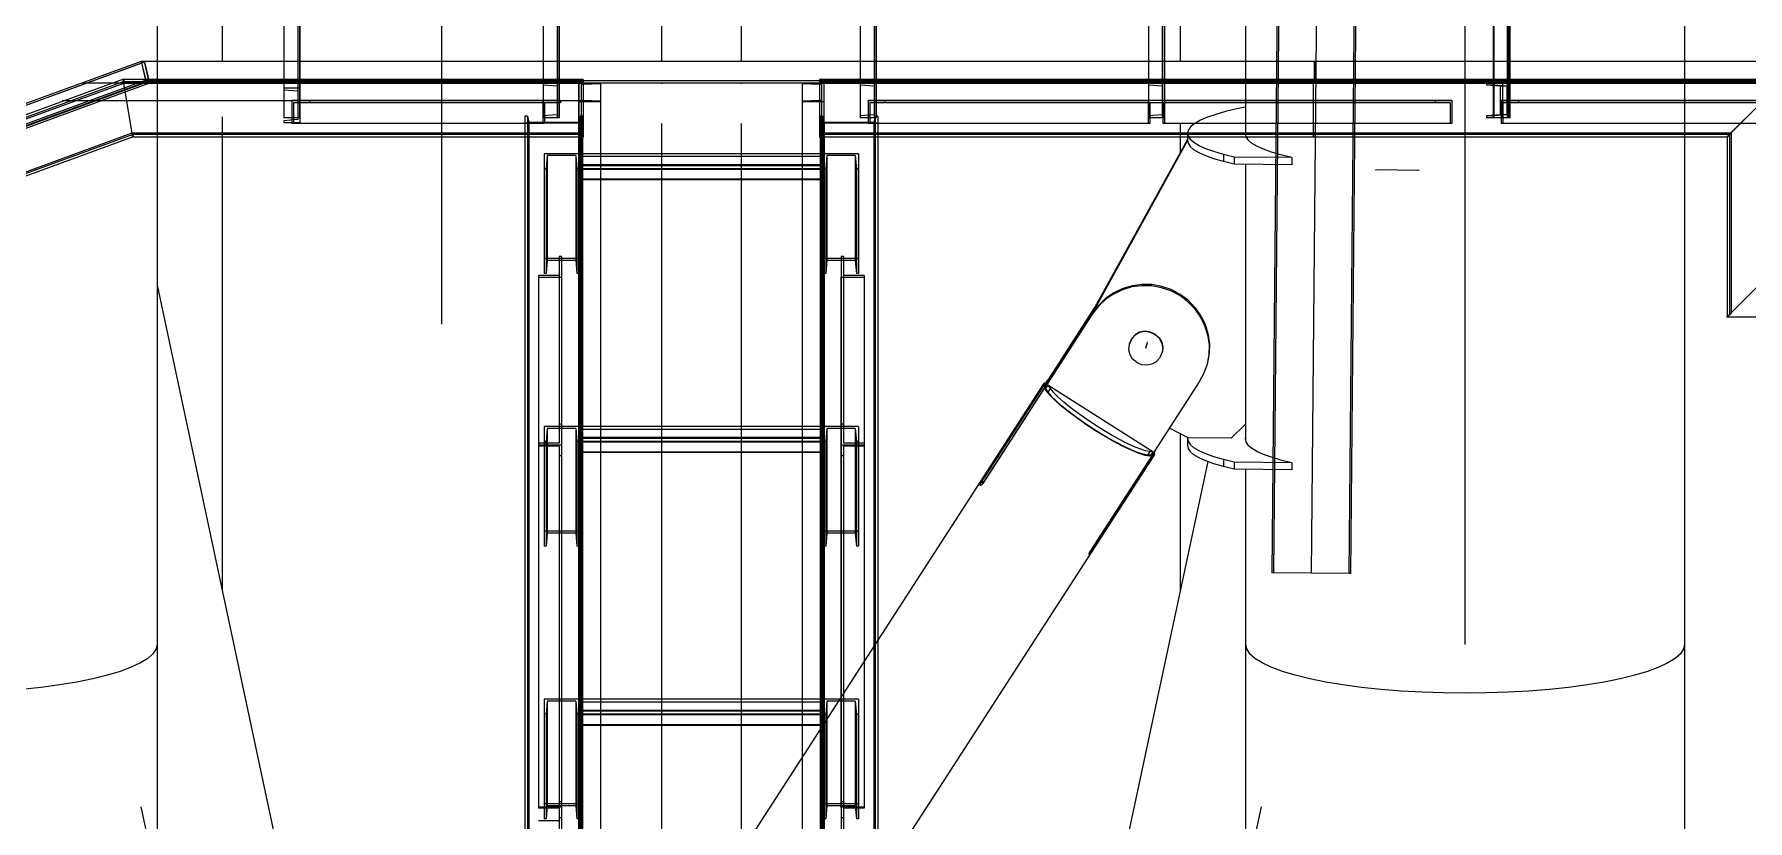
# Model space of a CAD drawing. Header units: millimetres. Extents: x 150209.93 to 150215.05, y 136675.65 to 136679.93.
# Drawn here: x 150211.303 to 150211.4219, y 136676.4155 to 136676.4701 of the extents above; entities that cross this region are included whole.
import ezdxf

# ---------------------------------------------------------------- set-up
doc = ezdxf.new("R2010")
doc.units = ezdxf.units.MM
doc.header["$LTSCALE"] = 0.25
for name, pattern in [('CENTER', [50.8, 31.75, -6.35, 6.35, -6.35]), ('XKITLINE00', [0]), ('XKITLINE02', [4, 2, -2]), ('XKITLINE03', [6, 3, -1, 1, -1])]:
    doc.linetypes.add(name, pattern=pattern)

# ---------------------------------------------------------------- blocks, each defined once
blk = doc.blocks.new('çatıı')
at = {"color": 8, "linetype": 'CENTER'}
for p, q in [((12370, 3985.69), (12370, 5629.8)), ((12015, 3096.7), (12015, 4763.35)), ((12015, 3440.27), (11840, 4260.27)), ((11840, 3440.27), (12370, 4260.27)), ((12195, 3440.27), (12370, 4260.27)), ((12353.9, 4150.03), (12339.07, 4150.17)), ((12259.24, 4088.39), (12259.81, 4090.32)), ((12370, 2357.78), (12370, 3985.69))]:
    blk.add_line(p, q, dxfattribs=at)
at = {"color": 116, "linetype": 'XKITLINE02', "true_color": 0x136734}
for p, q in [((12307.43, 4489.61), (12303, 4010.44)), ((12308.03, 4489.61), (12303.6, 4010.43)), ((12334.13, 4489.37), (12329.7, 4010.19)), ((12334.73, 4489.36), (12330.3, 4010.19)), ((12160.17, 4292.28), (12160.17, 4168.28)), ((12164.97, 4292.28), (12164.97, 4168.28)), ((12165.67, 4292.28), (12165.67, 4168.28)), ((12260.17, 4292.28), (12260.17, 4168.28)), ((12264.97, 4292.28), (12264.97, 4168.28)), ((12265.67, 4292.28), (12265.67, 4168.28)), ((12379.75, 4292.28), (12379.75, 4168.28)), ((12379.77, 4292.28), (12379.77, 4168.28)), ((12380.01, 4292.28), (12380.01, 4168.28)), ((12380.03, 4292.28), (12380.03, 4168.28)), ((12384.57, 4292.28), (12384.57, 4168.28)), ((12384.8, 4292.28), (12384.8, 4168.28)), ((12385.25, 4292.28), (12385.25, 4168.28)), ((12385.52, 4292.28), (12385.52, 4168.28)), ((11960.17, 4280.28), (11960.17, 4168.27)), ((11964.97, 4280.28), (11964.97, 4168.27)), ((11965.67, 4280.28), (11965.67, 4168.27)), ((12050.17, 4280.27), (12050.17, 4168.27)), ((12054.97, 4280.27), (12054.97, 4168.27)), ((12055.67, 4280.27), (12055.67, 4168.27)), ((11910.64, 4187.81), (11656.24, 4094.91)), ((11911.7, 4187.59), (11657.83, 4094.88)), ((11911.75, 4187.58), (11657.9, 4094.88)), ((11910.59, 4187.82), (11763.8, 4134.22)), ((11910.64, 4187.81), (11910.59, 4187.82)), ((11910.59, 4187.82), (11912.38, 4180.49)), ((11916.2, 4187.77), (11910.59, 4187.77)), ((11910.64, 4187.77), (11910.59, 4187.77)), ((11910.59, 4187.77), (11912.43, 4180.27)), ((11910.64, 4187.81), (11912.25, 4181.31)), ((11910.64, 4187.77), (11912.3, 4181.12)), ((11911.64, 4187.77), (11913.24, 4181.12)), ((11911.69, 4187.77), (11913.53, 4180.27)), ((11911.75, 4187.58), (11911.7, 4187.59)), ((11911.7, 4187.59), (11913.25, 4181.1)), ((11911.75, 4187.58), (11913.53, 4180.25)), ((12318.09, 4187.77), (12293.8, 4187.77)), ((12446.2, 4187.77), (12317.67, 4187.77)), ((12317.67, 4187.77), (12317.67, 4180.27)), ((12317.69, 4187.77), (12317.7, 4181.12)), ((12318.08, 4187.77), (12318.06, 4181.12)), ((12446.2, 4187.77), (12318.08, 4187.77)), ((12318.09, 4187.77), (12318.08, 4187.77)), ((12318.09, 4187.77), (12318.09, 4180.27)), ((12318.09, 4187.77), (12318.09, 4180.27)), ((12318.09, 4187.77), (12318.09, 4180.27)), ((11904.49, 4180.19), (11649.65, 4087.12)), ((11904.64, 4180.82), (11650.08, 4087.84)), ((11912.25, 4181.31), (11657.36, 4088.23)), ((11912.38, 4180.49), (11657.38, 4087.37)), ((11913.25, 4181.1), (11658.86, 4088.2)), ((11913.53, 4180.25), (11659.12, 4087.35)), ((11904.49, 4181.67), (11763.8, 4130.28)), ((12064, 4181.58), (11904.22, 4181.58)), ((11904.22, 4181.58), (11907.59, 4161.58)), ((11904.22, 4181.57), (11907.61, 4161.52)), ((11904.49, 4181.67), (11904.64, 4180.82)), ((11904.64, 4180.82), (11904.49, 4180.19)), ((11904.66, 4180.73), (11904.49, 4180.2)), ((11904.49, 4180.2), (11907.39, 4162.96)), ((12064, 4180.2), (11904.49, 4180.2)), ((11904.49, 4180.19), (11907.41, 4162.91)), ((11904.51, 4181.58), (11904.66, 4180.73)), ((12064, 4180.73), (11904.66, 4180.73)), ((11913.25, 4181.1), (11912.25, 4181.31)), ((12318.09, 4181.12), (11912.3, 4181.12)), ((11913.53, 4180.25), (11912.38, 4180.49)), ((12064, 4180.27), (11912.43, 4180.27)), ((11913.53, 4180.27), (11912.43, 4180.27)), ((12050.17, 4180.27), (12050.17, 4179.59)), ((12055.67, 4180.27), (12050.17, 4180.27)), ((12055.67, 4180.27), (12055.67, 4168.27)), ((12062.5, 4180.27), (12062.5, 3025.09)), ((12070, 4180.27), (12062.5, 4180.27)), ((12062.5, 4180.27), (12062.5, 4173.79)), ((12064, 4179.84), (12063.35, 4179.83)), ((12063.35, 4179.83), (12063.35, 3024.64)), ((12063.35, 4179.83), (12063.35, 4174.23)), ((12070, 4180.27), (12070, 4180)), ((12147.5, 4180.27), (12140, 4180.27)), ((12140, 4180.27), (12140, 4180)), ((12317.43, 4180.73), (12146, 4180.73)), ((12318.09, 4180.27), (12146, 4180.27)), ((12317.36, 4180.2), (12146, 4180.2)), ((12146.65, 4179.83), (12146, 4179.84)), ((12146.65, 4179.83), (12146.65, 4174.23)), ((12146.65, 4179.83), (12146.65, 3024.64)), ((12147.5, 4180.27), (12147.5, 4173.79)), ((12147.5, 4180.27), (12147.5, 3025.09)), ((12160.17, 4180.28), (12160.17, 4179.6)), ((12165.67, 4180.28), (12160.17, 4180.28)), ((12165.67, 4180.28), (12165.67, 4168.28)), ((12260.17, 4180.28), (12260.17, 4179.6)), ((12265.67, 4180.28), (12260.17, 4180.28)), ((12265.67, 4180.28), (12265.67, 4168.28)), ((12317.43, 4181.58), (12293.8, 4181.58)), ((12317.43, 4181.58), (12317.35, 4181.58)), ((12317.35, 4181.58), (12317.35, 4161.58)), ((12480.92, 4181.58), (12317.35, 4181.58)), ((12317.35, 4181.58), (12317.35, 4161.58)), ((12317.43, 4180.73), (12317.36, 4180.2)), ((12317.43, 4180.73), (12317.36, 4180.2)), ((12317.36, 4180.2), (12317.36, 4162.96)), ((12479.55, 4180.2), (12317.36, 4180.2)), ((12317.36, 4180.2), (12317.36, 4162.96)), ((12317.43, 4181.58), (12317.43, 4180.73)), ((12317.43, 4181.58), (12317.43, 4180.73)), ((12480.22, 4180.73), (12317.43, 4180.73)), ((12491.24, 4180.27), (12317.67, 4180.27)), ((12491.06, 4181.12), (12317.7, 4181.12)), ((12318.09, 4181.12), (12318.09, 4181.12)), ((12318.09, 4180.27), (12318.09, 4180.27)), ((12385.25, 4180.28), (12377.45, 4180.28)), ((12377.45, 4180.28), (12377.45, 4179.6)), ((12379.75, 4180.28), (12379.75, 4179.6)), ((12382.95, 4180.28), (12382.95, 4168.28)), ((12385.25, 4180.28), (12385.25, 4168.28)), ((12479.55, 4180.2), (12462.18, 4162.96)), ((12479.54, 4180.19), (12462.31, 4163.09)), ((11960.17, 4178.56), (11960.17, 4177.88)), ((11965.67, 4178.56), (11960.17, 4178.56)), ((11964.97, 4177.5), (11960.17, 4177.88)), ((12056.11, 4174.29), (11962.92, 4174.29)), ((11962.92, 4174.29), (11962.92, 4166.29)), ((11964.97, 4177.5), (11964.97, 4167.62)), ((11965.67, 4178.56), (11965.67, 4166.56)), ((11969.03, 4174.29), (11969.03, 4173.49)), ((12050.01, 4174.29), (12050.01, 4166.29)), ((12054.97, 4179.21), (12050.17, 4179.59)), ((12054.97, 4179.21), (12054.97, 4169.34)), ((12056.11, 4174.29), (12056.11, 4173.49)), ((12062.5, 4173.79), (12062.5, 3018.6)), ((12064, 4173.79), (12062.5, 4173.79)), ((12063.35, 4174.23), (12063.35, 3019.05)), ((12064, 4174.22), (12063.35, 4174.23)), ((12070, 4174.06), (12070, 4173.79)), ((12070, 4174.06), (12070, 3024.82)), ((12140, 4174.06), (12140, 3024.82)), ((12146.65, 4174.23), (12146, 4174.22)), ((12147.5, 4173.79), (12146, 4173.79)), ((12146.65, 4174.23), (12146.65, 3019.05)), ((12147.5, 4173.79), (12147.5, 3018.6)), ((12164.97, 4179.21), (12160.17, 4179.6)), ((12265.82, 4174.29), (12162.92, 4174.29)), ((12162.92, 4174.29), (12162.92, 4166.29)), ((12164.97, 4179.21), (12164.97, 4169.34)), ((12168.74, 4174.29), (12168.74, 4173.49)), ((12260.01, 4174.29), (12260.01, 4166.29)), ((12365.37, 4174.29), (12260.08, 4174.29)), ((12260.08, 4174.29), (12260.08, 4173.49)), ((12264.97, 4179.21), (12260.17, 4179.6)), ((12264.97, 4179.21), (12264.97, 4169.34)), ((12265.76, 4174.29), (12265.76, 4166.29)), ((12265.82, 4174.29), (12265.82, 4173.49)), ((12359.69, 4174.29), (12359.69, 4173.49)), ((12365.37, 4174.29), (12365.37, 4166.29)), ((12379.75, 4179.6), (12377.45, 4179.6)), ((12382.25, 4179.21), (12377.45, 4179.6)), ((12384.55, 4179.21), (12379.75, 4179.6)), ((12384.55, 4179.21), (12382.25, 4179.21)), ((12382.25, 4179.21), (12382.25, 4169.34)), ((12388.54, 4174.29), (12382.5, 4174.29)), ((12382.5, 4174.29), (12382.5, 4166.29)), ((12473.57, 4174.28), (12382.5, 4174.29)), ((12384.55, 4179.21), (12384.55, 4169.34)), ((12388.54, 4174.29), (12388.54, 4173.49)), ((12479.61, 4174.28), (12388.54, 4174.29)), ((12473.58, 4174.3), (12460.93, 4161.73)), ((11965.67, 4168.27), (11960.17, 4168.27)), ((12056.11, 4173.49), (11963.53, 4173.49)), ((11963.53, 4173.49), (11963.53, 4166.29)), ((12044.65, 4168.77), (12043.8, 4168.77)), ((12043.8, 4168.77), (12043.8, 4166.73)), ((12044.65, 4168.77), (12045.15, 4166.73)), ((12044.65, 4168.77), (12044.65, 3002.41)), ((12054.97, 4169.34), (12050.17, 4168.95)), ((12050.17, 4168.95), (12050.17, 4168.27)), ((12055.67, 4168.27), (12050.17, 4168.27)), ((12055.67, 4168.27), (12050.17, 4168.27)), ((12050.62, 4173.49), (12050.62, 4166.29)), ((12062.95, 4168.77), (12062.45, 4166.73)), ((12063.8, 4168.77), (12062.95, 4168.77)), ((12062.95, 4168.77), (12062.95, 3002.41)), ((12063.8, 4168.77), (12063.8, 4166.73)), ((12147.05, 4168.77), (12146.2, 4168.77)), ((12146.2, 4168.77), (12146.2, 4166.73)), ((12147.05, 4168.77), (12147.55, 4166.73)), ((12147.05, 4168.77), (12147.05, 3002.41)), ((12164.97, 4169.34), (12160.17, 4168.96)), ((12160.17, 4168.96), (12160.17, 4168.28)), ((12165.67, 4168.28), (12160.17, 4168.28)), ((12165.67, 4168.28), (12160.17, 4168.28)), ((12265.82, 4173.49), (12163.5, 4173.49)), ((12163.5, 4173.49), (12163.5, 4166.29)), ((12165.35, 4168.77), (12164.85, 4166.73)), ((12166.2, 4168.77), (12165.35, 4168.77)), ((12165.35, 4168.77), (12165.35, 3002.41)), ((12166.2, 4168.77), (12166.2, 4166.73)), ((12364.8, 4173.49), (12260.08, 4173.49)), ((12359.69, 4173.49), (12260.08, 4173.49)), ((12264.97, 4169.34), (12260.17, 4168.96)), ((12260.17, 4168.96), (12260.17, 4168.28)), ((12265.67, 4168.28), (12260.17, 4168.28)), ((12265.67, 4168.28), (12260.17, 4168.28)), ((12260.59, 4173.49), (12260.59, 4166.29)), ((12265.19, 4173.49), (12265.19, 4166.29)), ((12364.8, 4173.49), (12364.8, 4166.29)), ((12382.25, 4169.34), (12377.45, 4168.96)), ((12379.75, 4168.96), (12377.45, 4168.96)), ((12377.45, 4168.96), (12377.45, 4168.28)), ((12385.25, 4168.28), (12377.45, 4168.28)), ((12384.55, 4169.34), (12379.75, 4168.96)), ((12379.75, 4168.96), (12379.75, 4168.28)), ((12385.52, 4168.28), (12379.75, 4168.28)), ((12384.55, 4169.34), (12382.25, 4169.34)), ((12388.54, 4173.49), (12383.11, 4173.49)), ((12383.11, 4173.49), (12383.11, 4166.29)), ((12474.18, 4173.48), (12383.11, 4173.49)), ((12479.61, 4173.48), (12388.54, 4173.49)), ((11907.41, 4162.91), (11653.2, 4070.06)), ((11907.74, 4162.47), (11653.84, 4069.73)), ((11907.39, 4162.96), (11907.74, 4162.43)), ((12064, 4162.96), (11907.39, 4162.96)), ((11907.41, 4162.91), (11907.74, 4162.47)), ((11907.74, 4162.47), (11907.89, 4161.62)), ((11907.74, 4162.43), (11907.89, 4161.58)), ((12064, 4162.43), (11907.74, 4162.43)), ((11964.97, 4167.62), (11960.17, 4167.24)), ((11960.17, 4167.24), (11960.17, 4166.56)), ((11965.67, 4166.56), (11960.17, 4166.56)), ((12050.62, 4166.29), (11962.92, 4166.29)), ((12043.8, 4162.98), (12043.8, 4161.58)), ((12043.8, 4162.98), (12043.8, 4161.58)), ((12045.18, 4166.61), (12045.18, 3000.84)), ((12062.42, 4166.61), (12062.42, 3000.84)), ((12063.8, 4162.98), (12063.8, 3828.57)), ((12063.8, 4162.98), (12063.8, 4161.58)), ((12317.36, 4162.96), (12146, 4162.96)), ((12317.43, 4162.43), (12146, 4162.43)), ((12146.2, 4162.98), (12146.2, 4161.58)), ((12146.2, 4162.98), (12146.2, 4161.58)), ((12147.58, 4166.61), (12147.58, 3000.84)), ((12260.59, 4166.29), (12162.92, 4166.29)), ((12164.82, 4166.61), (12164.82, 3000.84)), ((12166.2, 4162.98), (12166.2, 3987)), ((12166.2, 4162.98), (12166.2, 4161.58)), ((12365.37, 4166.29), (12265.19, 4166.29)), ((12317.36, 4162.96), (12317.43, 4162.43)), ((12462.18, 4162.96), (12317.36, 4162.96)), ((12317.36, 4162.96), (12317.43, 4162.43)), ((12317.43, 4162.43), (12317.43, 4161.58)), ((12461.79, 4162.43), (12317.43, 4162.43)), ((12317.43, 4162.43), (12317.43, 4161.58)), ((12383.11, 4166.29), (12382.5, 4166.29)), ((12474.17, 4166.28), (12382.5, 4166.29)), ((12461.79, 4162.43), (12460.93, 4161.58)), ((12461.78, 4162.42), (12460.93, 4161.58)), ((12462.31, 4163.09), (12461.78, 4162.42)), ((12461.78, 4162.42), (12461.78, 4099.92)), ((12462.18, 4162.96), (12461.79, 4162.43)), ((12462.31, 4163.09), (12462.31, 4100.59)), ((11907.89, 4161.62), (11735.47, 4098.64)), ((11916.2, 4161.58), (11907.59, 4161.58)), ((12317.43, 4161.58), (12273.71, 4161.58)), ((12317.43, 4161.58), (12317.35, 4161.58)), ((12446.2, 4161.58), (12317.35, 4161.58)), ((12460.93, 4161.74), (12460.93, 4099.08)), ((12460.93, 4161.58), (12460.93, 4161.58)), ((12050.5, 4155.79), (12050.5, 4150.59)), ((12062.5, 4155.79), (12050.5, 4155.79)), ((12050.5, 4155.79), (12050.5, 4114.25)), ((12051.18, 4150.59), (12050.5, 4150.59)), ((12051.56, 4155.13), (12051.18, 4150.59)), ((12051.18, 4150.59), (12051.18, 4114.25)), ((12061.43, 4155.13), (12051.56, 4155.13)), ((12051.56, 4155.13), (12051.56, 4118.79)), ((12061.43, 4155.13), (12061.82, 4150.59)), ((12061.43, 4155.13), (12061.43, 4118.79)), ((12062.5, 4150.59), (12061.82, 4150.59)), ((12061.82, 4150.59), (12061.82, 4114.25)), ((12062.5, 4155.79), (12062.5, 4146.7)), ((12070, 4155.79), (12062.5, 4155.79)), ((12062.5, 4155.79), (12062.5, 4150.59)), ((12062.5, 4155.79), (12062.5, 4114.25)), ((12147.5, 4154.78), (12062.5, 4154.78)), ((12070, 4151.9), (12062.5, 4151.9)), ((12147.5, 4151.58), (12062.5, 4151.58)), ((12147.5, 4150.59), (12062.5, 4150.59)), ((12147.5, 4150.37), (12062.5, 4150.37)), ((12147.5, 4155.79), (12140, 4155.79)), ((12147.5, 4151.9), (12140, 4151.9)), ((12147.5, 4155.79), (12147.5, 4146.7)), ((12147.5, 4155.79), (12147.5, 4119.45)), ((12147.5, 4155.79), (12147.5, 4150.59)), ((12159.5, 4155.79), (12147.5, 4155.79)), ((12147.5, 4150.59), (12147.5, 4114.25)), ((12148.18, 4150.59), (12147.5, 4150.59)), ((12148.56, 4155.13), (12148.18, 4150.59)), ((12148.18, 4150.59), (12148.18, 4114.25)), ((12148.56, 4155.13), (12148.56, 4118.79)), ((12158.43, 4155.13), (12148.56, 4155.13)), ((12158.43, 4155.13), (12158.43, 4118.79)), ((12158.43, 4155.13), (12158.82, 4150.59)), ((12158.82, 4150.59), (12158.82, 4114.25)), ((12159.5, 4150.59), (12158.82, 4150.59)), ((12159.5, 4155.79), (12159.5, 4119.45)), ((12159.5, 4155.79), (12159.5, 4150.59)), ((12159.5, 4150.59), (12159.5, 4114.25)), ((12147.5, 4146.92), (12062.5, 4146.92)), ((12070, 4146.7), (12062.5, 4146.7)), ((12147.5, 4146.7), (12140, 4146.7)), ((12062.5, 4119.45), (12050.5, 4119.45)), ((12051.56, 4118.79), (12051.18, 4114.25)), ((12061.43, 4118.79), (12051.56, 4118.79)), ((12056.5, 4120.16), (12055.7, 4120.16)), ((12055.7, 4120.16), (12055.7, 4113.6)), ((12055.7, 4120.16), (12055.7, 4055.44)), ((12056.5, 4120.16), (12056.5, 4112.87)), ((12056.5, 4120.16), (12056.5, 4054.71)), ((12061.43, 4118.79), (12061.82, 4114.25)), ((12147.5, 4119.45), (12147.5, 4114.25)), ((12159.5, 4119.45), (12147.5, 4119.45)), ((12148.56, 4118.79), (12148.18, 4114.25)), ((12158.43, 4118.79), (12148.56, 4118.79)), ((12153.5, 4120.16), (12153.5, 4054.71)), ((12154.3, 4120.16), (12153.5, 4120.16)), ((12154.3, 4120.16), (12154.3, 4055.44)), ((12158.43, 4118.79), (12158.82, 4114.25)), ((12159.5, 4119.45), (12159.5, 4114.25)), ((12479.55, 4117.7), (12462.18, 4100.46)), ((12479.54, 4117.69), (12462.31, 4100.59)), ((12055.7, 4113.6), (12048.5, 4113.6)), ((12048.5, 4113.6), (12048.5, 4112.87)), ((12048.5, 4113.6), (12048.5, 4054.71)), ((12056.5, 4112.87), (12048.5, 4112.87)), ((12051.18, 4114.25), (12050.5, 4114.25)), ((12062.5, 4114.25), (12061.82, 4114.25)), ((12148.18, 4114.25), (12147.5, 4114.25)), ((12161.5, 4112.87), (12153.5, 4112.87)), ((12161.5, 4113.6), (12154.3, 4113.6)), ((12159.5, 4114.25), (12158.82, 4114.25)), ((12161.5, 4113.6), (12161.5, 4054.71)), ((12473.58, 4111.79), (12460.93, 4099.23)), ((12461.79, 4099.93), (12460.93, 4099.08)), ((12461.78, 4099.92), (12460.93, 4099.08)), ((12462.31, 4100.59), (12461.78, 4099.92)), ((12462.18, 4100.46), (12461.79, 4099.93)), ((13398.92, 4099.93), (12461.79, 4099.93)), ((13398.24, 4100.46), (12462.18, 4100.46)), ((12050.5, 4061.2), (12050.5, 4056)), ((12062.5, 4061.2), (12050.5, 4061.2)), ((12050.5, 4061.2), (12050.5, 4019.66)), ((12056.5, 4062), (12055.7, 4062)), ((12062.5, 4061.2), (12062.5, 4052.11)), ((12070, 4061.2), (12062.5, 4061.2)), ((12062.5, 4061.2), (12062.5, 4056)), ((12062.5, 4061.2), (12062.5, 4019.66)), ((12147.5, 4061.2), (12140, 4061.2)), ((12147.5, 4061.2), (12147.5, 4052.11)), ((12147.5, 4061.2), (12147.5, 4024.86)), ((12147.5, 4061.2), (12147.5, 4056)), ((12159.5, 4061.2), (12147.5, 4061.2)), ((12153.5, 4062), (12153.5, 4054.71)), ((12154.3, 4062), (12153.5, 4062)), ((12154.3, 4062), (12154.3, 4055.44)), ((12159.5, 4061.2), (12159.5, 4024.86)), ((12159.5, 4061.2), (12159.5, 4056)), ((12055.7, 4055.44), (12048.5, 4055.44)), ((12051.18, 4056), (12050.5, 4056)), ((12051.56, 4060.54), (12051.18, 4056)), ((12051.18, 4056), (12051.18, 4019.66)), ((12061.43, 4060.54), (12051.56, 4060.54)), ((12051.56, 4060.54), (12051.56, 4024.2)), ((12061.43, 4060.54), (12061.82, 4056)), ((12061.43, 4060.54), (12061.43, 4024.2)), ((12062.5, 4056), (12061.82, 4056)), ((12061.82, 4056), (12061.82, 4019.66)), ((12147.5, 4060.19), (12062.5, 4060.19)), ((12070, 4057.31), (12062.5, 4057.31)), ((12147.5, 4056.99), (12062.5, 4056.99)), ((12147.5, 4056), (12062.5, 4056)), ((12147.5, 4055.78), (12062.5, 4055.78)), ((12147.5, 4057.31), (12140, 4057.31)), ((12147.5, 4056), (12147.5, 4019.66)), ((12148.18, 4056), (12147.5, 4056)), ((12148.56, 4060.54), (12148.18, 4056)), ((12148.18, 4056), (12148.18, 4019.66)), ((12148.56, 4060.54), (12148.56, 4024.2)), ((12158.43, 4060.54), (12148.56, 4060.54)), ((12161.5, 4055.44), (12154.3, 4055.44)), ((12158.43, 4060.54), (12158.43, 4024.2)), ((12158.43, 4060.54), (12158.82, 4056)), ((12158.82, 4056), (12158.82, 4019.66)), ((12159.5, 4056), (12158.82, 4056)), ((12159.5, 4056), (12159.5, 4019.66)), ((12161.5, 4055.44), (12161.5, 4054.71)), ((12048.5, 4054.71), (12048.5, 4054.34)), ((12056.5, 4054.71), (12048.5, 4054.71)), ((12048.5, 4054.71), (12048.5, 3928.82)), ((12056.5, 4054.71), (12048.5, 4054.71)), ((12055.7, 4054.34), (12048.5, 4054.34)), ((12055.7, 4054.34), (12055.7, 4051)), ((12055.7, 4054.34), (12055.7, 3925.49)), ((12056.5, 4051), (12055.7, 4051)), ((12056.5, 4054.71), (12056.5, 3925.49)), ((12147.5, 4052.33), (12062.5, 4052.33)), ((12070, 4052.11), (12062.5, 4052.11)), ((12147.5, 4052.11), (12140, 4052.11)), ((12153.5, 4054.71), (12153.5, 3925.49)), ((12161.5, 4054.71), (12153.5, 4054.71)), ((12161.5, 4054.71), (12153.5, 4054.71)), ((12154.3, 4051), (12153.5, 4051)), ((12154.3, 4054.34), (12154.3, 3925.49)), ((12161.5, 4054.34), (12154.3, 4054.34)), ((12161.5, 4054.71), (12161.5, 3928.82)), ((12062.5, 4024.86), (12050.5, 4024.86)), ((12051.18, 4019.66), (12050.5, 4019.66)), ((12051.56, 4024.2), (12051.18, 4019.66)), ((12061.43, 4024.2), (12051.56, 4024.2)), ((12056.5, 4024.86), (12056.5, 3929.19)), ((12061.43, 4024.2), (12061.82, 4019.66)), ((12062.5, 4019.66), (12061.82, 4019.66)), ((12147.5, 4024.86), (12147.5, 4019.66)), ((12159.5, 4024.86), (12147.5, 4024.86)), ((12148.18, 4019.66), (12147.5, 4019.66)), ((12148.56, 4024.2), (12148.18, 4019.66)), ((12158.43, 4024.2), (12148.56, 4024.2)), ((12158.43, 4024.2), (12158.82, 4019.66)), ((12159.5, 4019.66), (12158.82, 4019.66)), ((12159.5, 4024.86), (12159.5, 4019.66)), ((12330.3, 4010.19), (12303, 4010.44)), ((12330.3, 4010.19), (12329.96, 4010.19)), ((12166.2, 3987), (12166.2, 3902.93)), ((12050.5, 3966.61), (12050.5, 3961.41)), ((12062.5, 3966.61), (12050.5, 3966.61)), ((12050.5, 3966.61), (12050.5, 3925.07)), ((12051.56, 3965.95), (12051.18, 3961.41)), ((12061.43, 3965.95), (12051.56, 3965.95)), ((12051.56, 3965.95), (12051.56, 3929.61)), ((12061.43, 3965.95), (12061.82, 3961.41)), ((12061.43, 3965.95), (12061.43, 3929.61)), ((12062.5, 3966.61), (12062.5, 3957.52)), ((12070, 3966.61), (12062.5, 3966.61)), ((12062.5, 3966.61), (12062.5, 3961.41)), ((12062.5, 3966.61), (12062.5, 3925.07)), ((12147.5, 3966.61), (12140, 3966.61)), ((12147.5, 3966.61), (12147.5, 3957.52)), ((12147.5, 3966.61), (12147.5, 3930.27)), ((12147.5, 3966.61), (12147.5, 3961.41)), ((12159.5, 3966.61), (12147.5, 3966.61)), ((12148.56, 3965.95), (12148.18, 3961.41)), ((12148.56, 3965.95), (12148.56, 3929.61)), ((12158.43, 3965.95), (12148.56, 3965.95)), ((12158.43, 3965.95), (12158.43, 3929.61)), ((12158.43, 3965.95), (12158.82, 3961.41)), ((12159.5, 3966.61), (12159.5, 3930.27)), ((12159.5, 3966.61), (12159.5, 3961.41)), ((12051.18, 3961.41), (12050.5, 3961.41)), ((12051.18, 3961.41), (12051.18, 3925.07)), ((12062.5, 3961.41), (12061.82, 3961.41)), ((12061.82, 3961.41), (12061.82, 3925.07)), ((12147.5, 3965.6), (12062.5, 3965.6)), ((12070, 3962.72), (12062.5, 3962.72)), ((12147.5, 3962.4), (12062.5, 3962.4)), ((12147.5, 3961.41), (12062.5, 3961.41)), ((12147.5, 3961.19), (12062.5, 3961.19)), ((12147.5, 3962.72), (12140, 3962.72)), ((12147.5, 3961.41), (12147.5, 3925.07)), ((12148.18, 3961.41), (12147.5, 3961.41)), ((12148.18, 3961.41), (12148.18, 3925.07)), ((12158.82, 3961.41), (12158.82, 3925.07)), ((12159.5, 3961.41), (12158.82, 3961.41)), ((12159.5, 3961.41), (12159.5, 3925.07)), ((12147.5, 3957.74), (12062.5, 3957.74)), ((12070, 3957.52), (12062.5, 3957.52)), ((12147.5, 3957.52), (12140, 3957.52)), ((12146.2, 3956.06), (12146.2, 3871.99)), ((12140, 3946.47), (12140, 3862.39)), ((12062.5, 3930.27), (12050.5, 3930.27)), ((12056.5, 3930.98), (12055.7, 3930.98)), ((12055.7, 3930.98), (12055.7, 3924.42)), ((12055.7, 3930.98), (12055.7, 3866.26)), ((12056.5, 3930.98), (12056.5, 3923.69)), ((12056.5, 3930.98), (12056.5, 3865.53)), ((12147.5, 3930.27), (12147.5, 3925.07)), ((12159.5, 3930.27), (12147.5, 3930.27)), ((12153.5, 3930.98), (12153.5, 3865.53)), ((12154.3, 3930.98), (12153.5, 3930.98)), ((12154.3, 3930.98), (12154.3, 3866.26)), ((12159.5, 3930.27), (12159.5, 3925.07)), ((12056.5, 3929.19), (12048.5, 3929.19)), ((12055.7, 3928.82), (12048.5, 3928.82)), ((12055.7, 3924.42), (12048.5, 3924.42)), ((12051.18, 3925.07), (12050.5, 3925.07)), ((12051.56, 3929.61), (12051.18, 3925.07)), ((12061.43, 3929.61), (12051.56, 3929.61)), ((12056.5, 3925.49), (12055.7, 3925.49)), ((12061.43, 3929.61), (12061.82, 3925.07)), ((12062.5, 3925.07), (12061.82, 3925.07)), ((12148.18, 3925.07), (12147.5, 3925.07)), ((12148.56, 3929.61), (12148.18, 3925.07)), ((12158.43, 3929.61), (12148.56, 3929.61)), ((12153.5, 3929.19), (12153.5, 3925.49)), ((12161.5, 3929.19), (12153.5, 3929.19)), ((12154.3, 3925.49), (12153.5, 3925.49)), ((12154.3, 3928.82), (12154.3, 3925.49)), ((12161.5, 3928.82), (12154.3, 3928.82)), ((12158.43, 3929.61), (12158.82, 3925.07)), ((12159.5, 3925.07), (12158.82, 3925.07)), ((12161.5, 3929.19), (12161.5, 3928.82))]:
    blk.add_line(p, q, dxfattribs=at)
at = {"color": 1, "linetype": 'XKITLINE03'}
for p, q in [((12321.08, 4489.49), (12316.65, 4010.31)), ((12165.67, 4168.28), (12165.67, 4292.28)), ((12265.67, 4168.28), (12265.67, 4292.28)), ((12385.25, 4168.28), (12385.25, 4292.28)), ((11965.67, 4168.27), (11965.67, 4280.28)), ((12055.67, 4168.27), (12055.67, 4280.27)), ((12318.09, 4180.27), (11890.25, 4180.27)), ((12062.5, 3025.09), (12062.5, 4180.27)), ((12147.5, 4180.27), (12147.5, 3025.09)), ((13535, 4180.27), (12318.09, 4180.27)), ((12385.25, 4180.28), (12382.95, 4180.28)), ((11883.46, 4174.28), (12064, 4174.28)), ((11962.92, 4174.29), (12050.01, 4174.29)), ((12162.92, 4174.29), (12260.01, 4174.29)), ((12265.76, 4174.29), (12365.37, 4174.29)), ((12382.5, 4174.29), (12473.57, 4174.28)), ((12062.5, 4155.79), (12062.5, 4119.45)), ((12062.5, 4151.9), (12147.5, 4151.9)), ((12147.5, 4119.45), (12147.5, 4155.79)), ((12056.5, 4112.87), (12056.5, 4054.71)), ((12153.5, 4054.71), (12153.5, 4112.87)), ((12062.5, 4061.2), (12062.5, 4024.86)), ((12147.5, 4024.86), (12147.5, 4061.2)), ((12062.5, 4057.31), (12147.5, 4057.31)), ((12056.5, 4054.71), (12056.5, 3929.19)), ((12153.5, 3929.19), (12153.5, 4054.71)), ((12062.5, 3966.61), (12062.5, 3930.27)), ((12147.5, 3930.27), (12147.5, 3966.61)), ((12062.5, 3962.72), (12147.5, 3962.72))]:
    blk.add_line(p, q, dxfattribs=at)
at = {"color": 7, "linetype": 'XKITLINE00'}
for p, q in [((11960.17, 4237.75), (11960.17, 4187.77)), ((11965.67, 4237.82), (11965.67, 4187.77)), ((12050.17, 4237.42), (12050.17, 4187.77)), ((12055.67, 4237.42), (12055.67, 4187.77)), ((12160.17, 4237.42), (12160.17, 4187.77)), ((12165.67, 4237.42), (12165.67, 4187.77)), ((12260.17, 4232.45), (12260.17, 4187.77)), ((12265.67, 4229.63), (12265.67, 4187.77)), ((12293.8, 4187.77), (11916.2, 4187.77)), ((12833.33, 4187.77), (12446.2, 4187.77)), ((12064, 4181.58), (11916.2, 4181.58)), ((12064, 4181.58), (12064, 4161.58)), ((12146, 4180.27), (12064, 4180.27)), ((12070, 4180), (12064, 4179.84)), ((12070, 4180.27), (12070, 4174.06)), ((12140, 4180.27), (12140, 4180)), ((12146, 4179.84), (12140, 4180)), ((12140, 4180), (12140, 4174.06)), ((12146, 4181.58), (12146, 4161.58)), ((12293.8, 4181.58), (12146, 4181.58)), ((12481.08, 4181.58), (12446.2, 4181.58)), ((12070, 4174.06), (12064, 4174.22)), ((12070, 4173.79), (12064, 4173.79)), ((12070, 4174.06), (12070, 3838.17)), ((12146, 4174.22), (12140, 4174.06)), ((12140, 4174.06), (12140, 4173.79)), ((12146, 4173.79), (12140, 4173.79)), ((12140, 4173.79), (12140, 3946.47)), ((12473.58, 4174.3), (12460.93, 4161.74)), ((12043.8, 4166.73), (12043.8, 4162.98)), ((12063.8, 4166.34), (12043.8, 4166.34)), ((12045.15, 4166.73), (12045.18, 4166.61)), ((12062.42, 4166.61), (12045.18, 4166.61)), ((12062.45, 4166.73), (12062.42, 4166.61)), ((12063.8, 4166.73), (12063.8, 4162.98)), ((12146.2, 4166.73), (12146.2, 4162.98)), ((12166.2, 4166.34), (12146.2, 4166.34)), ((12147.55, 4166.73), (12147.58, 4166.61)), ((12164.82, 4166.61), (12147.58, 4166.61)), ((12164.85, 4166.73), (12164.82, 4166.61)), ((12166.2, 4166.73), (12166.2, 4162.98)), ((12064, 4161.58), (11916.2, 4161.58)), ((12043.8, 4161.58), (12043.8, 3797.63)), ((12063.8, 4161.58), (12063.8, 3828.57)), ((12273.71, 4161.58), (12146, 4161.58)), ((12146.2, 4161.58), (12146.2, 3956.06)), ((12166.2, 4161.58), (12166.2, 3987)), ((12460.93, 4161.58), (12446.2, 4161.58)), ((12460.93, 4161.73), (12460.77, 4161.58)), ((12460.93, 4161.74), (12460.93, 4099.24)), ((12140, 4155.79), (12070, 4155.79)), ((12140, 4151.9), (12070, 4151.9)), ((12140, 4146.7), (12070, 4146.7)), ((12473.58, 4111.79), (12460.93, 4099.24)), ((12460.93, 4099.23), (12460.77, 4099.08)), ((13399.78, 4099.08), (12460.77, 4099.08)), ((12460.93, 4099.24), (12460.93, 4099.23)), ((12140, 4061.2), (12070, 4061.2)), ((12140, 4057.31), (12070, 4057.31)), ((12140, 4052.11), (12070, 4052.11)), ((12140, 3966.61), (12070, 3966.61)), ((12140, 3962.72), (12070, 3962.72)), ((12140, 3957.52), (12070, 3957.52))]:
    blk.add_line(p, q, dxfattribs=at)
at = {"color": 8, "linetype": 'XKITLINE00'}
for p, q in [((12091.2, 4236.69), (12091.2, 4187.77)), ((12118.8, 4236.69), (12118.8, 4187.77)), ((12446.2, 4238.09), (12446.2, 3985.69)), ((11938.8, 4226.8), (11938.8, 4187.77)), ((12271.2, 4226.8), (12271.2, 4187.77)), ((11916.2, 4214.81), (11916.2, 3985.69)), ((12293.8, 4214.81), (12293.8, 4162.21)), ((11938.8, 4180.27), (11938.8, 4180)), ((12091.2, 4180.27), (12091.2, 4180)), ((12118.8, 4180.27), (12118.8, 4180)), ((12271.2, 4180.27), (12271.2, 4180)), ((11938.8, 4168.57), (11938.8, 4004.3)), ((12280.64, 4168.45), (12278.22, 4167.41)), ((12283.56, 4169.45), (12280.64, 4168.45)), ((12286.94, 4170.4), (12283.56, 4169.45)), ((12290.77, 4171.31), (12286.94, 4170.4)), ((12293.8, 4171.91), (12290.77, 4171.31)), ((12091.2, 4166.29), (12091.2, 3870.96)), ((12118.8, 4166.29), (12118.8, 3913.66)), ((12271.2, 4166.29), (12271.2, 4156.21)), ((12274.04, 4164.12), (12273.71, 4163)), ((12273.71, 4163), (12273.71, 4160.54)), ((12273.71, 4163), (12273.92, 4161.87)), ((12273.92, 4161.87), (12274.67, 4160.76)), ((12274.9, 4165.23), (12274.04, 4164.12)), ((12276.3, 4166.33), (12274.9, 4165.23)), ((12278.22, 4167.41), (12276.3, 4166.33)), ((12293.8, 4163.2), (12293.68, 4162.82)), ((12293.68, 4162.82), (12293.89, 4161.69)), ((12273.73, 4160.4), (12240.25, 4099.73)), ((12273.71, 4160.76), (12240.33, 4100.28)), ((12273.71, 4160.54), (12273.92, 4159.41)), ((12273.92, 4159.41), (12274.67, 4158.29)), ((12275.95, 4159.65), (12274.67, 4160.76)), ((12275.95, 4157.19), (12274.67, 4158.29)), ((12277.75, 4158.57), (12275.95, 4159.65)), ((12277.75, 4156.11), (12275.95, 4157.19)), ((12280.06, 4157.53), (12277.75, 4158.57)), ((12280.06, 4155.06), (12277.75, 4156.11)), ((12282.87, 4156.51), (12280.06, 4157.53)), ((12286.15, 4155.55), (12282.87, 4156.51)), ((12293.89, 4161.69), (12294.64, 4160.58)), ((12295.92, 4159.47), (12294.64, 4160.58)), ((12297.72, 4158.39), (12295.92, 4159.47)), ((12300.03, 4157.35), (12297.72, 4158.39)), ((12302.84, 4156.33), (12300.03, 4157.35)), ((12306.12, 4155.37), (12302.84, 4156.33)), ((12282.87, 4154.05), (12280.06, 4155.06)), ((12286.15, 4153.09), (12282.87, 4154.05)), ((12286.15, 4155.55), (12286.15, 4153.09)), ((12289.88, 4154.63), (12286.15, 4155.55)), ((12289.88, 4152.17), (12286.15, 4153.09)), ((12289.88, 4154.63), (12289.88, 4152.17)), ((12309.86, 4154.45), (12289.88, 4154.63)), ((12309.86, 4151.99), (12289.88, 4152.17)), ((12293.8, 4152.14), (12293.8, 4056.38)), ((12309.86, 4154.45), (12306.12, 4155.37)), ((12309.86, 4154.45), (12309.86, 4151.99)), ((11916.2, 4110.19), (11968.61, 3864.57)), ((12251.14, 4108.6), (12248.04, 4107.13)), ((12251.27, 4109.04), (12248.17, 4107.57)), ((12254.43, 4109.57), (12251.14, 4108.6)), ((12254.56, 4110.01), (12251.27, 4109.04)), ((12257.84, 4110.02), (12254.43, 4109.57)), ((12257.97, 4110.46), (12254.56, 4110.01)), ((12261.29, 4109.94), (12257.84, 4110.02)), ((12261.42, 4110.38), (12257.97, 4110.46)), ((12264.69, 4109.33), (12261.29, 4109.94)), ((12264.82, 4109.77), (12261.42, 4110.38)), ((12267.95, 4108.2), (12264.69, 4109.33)), ((12268.08, 4108.64), (12264.82, 4109.77)), ((12271.13, 4107.02), (12268.08, 4108.64)), ((12242.75, 4102.85), (12240.68, 4100.15)), ((12242.88, 4103.29), (12240.81, 4100.59)), ((12241.52, 4102.44), (12241.25, 4102.08)), ((12245.22, 4105.2), (12242.75, 4102.85)), ((12242.88, 4103.29), (12242.75, 4102.85)), ((12245.35, 4105.64), (12242.88, 4103.29)), ((12248.04, 4107.13), (12245.22, 4105.2)), ((12248.17, 4107.57), (12245.35, 4105.64)), ((12271, 4106.59), (12267.95, 4108.2)), ((12273.76, 4104.52), (12271, 4106.59)), ((12273.89, 4104.96), (12271.13, 4107.02)), ((12273.76, 4104.52), (12276.16, 4102.06)), ((12273.89, 4104.96), (12276.29, 4102.5)), ((12276.29, 4102.5), (12278.27, 4099.7)), ((12240.81, 4100.59), (12202.87, 4041.88)), ((12240.68, 4100.15), (12224.11, 4074.52)), ((12241.25, 4102.08), (12225.23, 4077.3)), ((12240.87, 4101.26), (12225.34, 4077.23)), ((12240.33, 4100.28), (12239.69, 4098.86)), ((12240.33, 4100.28), (12240.1, 4099.49)), ((12240.81, 4100.59), (12240.68, 4100.15)), ((12241.25, 4102.08), (12241.16, 4101.78)), ((12276.16, 4102.06), (12278.14, 4099.26)), ((12278.14, 4099.26), (12279.66, 4096.2)), ((12278.27, 4099.7), (12279.79, 4096.64)), ((12279.79, 4096.64), (12280.81, 4093.38)), ((12254.13, 4091.17), (12253.44, 4089.6)), ((12254.17, 4091.31), (12253.48, 4089.74)), ((12254.4, 4091.59), (12254.13, 4091.17)), ((12254.17, 4091.31), (12254.13, 4091.17)), ((12254.44, 4091.73), (12254.17, 4091.31)), ((12255.56, 4092.87), (12254.4, 4091.59)), ((12254.44, 4091.73), (12254.4, 4091.59)), ((12255.6, 4093.01), (12254.44, 4091.73)), ((12257.06, 4093.74), (12255.56, 4092.87)), ((12257.1, 4093.88), (12255.6, 4093.01)), ((12258.77, 4094.1), (12257.06, 4093.74)), ((12258.81, 4094.24), (12257.1, 4093.88)), ((12260.51, 4093.92), (12258.77, 4094.1)), ((12260.55, 4094.06), (12258.81, 4094.24)), ((12262.12, 4093.23), (12260.51, 4093.92)), ((12262.16, 4093.37), (12260.55, 4094.06)), ((12262.16, 4093.37), (12262.12, 4093.23)), ((12262.54, 4092.96), (12262.12, 4093.23)), ((12262.58, 4093.1), (12262.16, 4093.37)), ((12262.58, 4093.1), (12262.54, 4092.96)), ((12263.85, 4091.81), (12262.54, 4092.96)), ((12263.89, 4091.95), (12262.58, 4093.1)), ((12263.85, 4091.81), (12264.74, 4090.31)), ((12263.89, 4091.95), (12264.79, 4090.45)), ((12279.66, 4096.2), (12280.68, 4092.94)), ((12280.68, 4092.94), (12281.17, 4089.57)), ((12280.81, 4093.38), (12281.3, 4090.01)), ((12253.44, 4089.6), (12253.28, 4087.88)), ((12253.28, 4087.88), (12253.66, 4086.19)), ((12253.48, 4089.74), (12253.44, 4089.6)), ((12253.66, 4086.19), (12254.55, 4084.7)), ((12255.86, 4083.55), (12254.55, 4084.7)), ((12264, 4084.92), (12262.85, 4083.64)), ((12264.27, 4085.33), (12264, 4084.92)), ((12264.96, 4086.91), (12264.27, 4085.33)), ((12264.74, 4090.31), (12265.13, 4088.63)), ((12264.79, 4090.45), (12265.17, 4088.77)), ((12265.13, 4088.63), (12264.96, 4086.91)), ((12265, 4087.05), (12264.96, 4086.91)), ((12265.17, 4088.77), (12265, 4087.05)), ((12281.12, 4086.18), (12280.53, 4082.83)), ((12281.25, 4086.61), (12280.66, 4083.27)), ((12281.17, 4089.57), (12281.12, 4086.18)), ((12281.3, 4090.01), (12281.25, 4086.61)), ((12256.29, 4083.28), (12255.86, 4083.55)), ((12257.89, 4082.59), (12256.29, 4083.28)), ((12259.63, 4082.41), (12257.89, 4082.59)), ((12261.34, 4082.77), (12259.63, 4082.41)), ((12262.85, 4083.64), (12261.34, 4082.77)), ((12279.41, 4079.63), (12277.8, 4076.64)), ((12280.53, 4082.83), (12279.41, 4079.63)), ((12280.66, 4083.27), (12280.53, 4082.83)), ((12223.68, 4075.94), (11947.92, 3649.3)), ((12223.75, 4075.29), (12202.37, 4042.22)), ((12224.05, 4074.54), (12202.68, 4041.46)), ((12224.04, 4076.31), (12223.68, 4075.94)), ((12223.68, 4075.94), (12223.75, 4075.29)), ((12224.25, 4074.98), (12223.75, 4075.29)), ((12224.35, 4076.11), (12224.04, 4076.31)), ((12224.42, 4074.31), (12224.05, 4074.54)), ((12224.05, 4074.54), (12224.44, 4073.83)), ((12224.87, 4076.63), (12224.07, 4075.39)), ((12224.1, 4075.67), (12224.07, 4075.39)), ((12224.07, 4075.39), (12224.11, 4075.06)), ((12224.16, 4074.67), (12224.07, 4074.53)), ((12224.22, 4075.9), (12224.1, 4075.67)), ((12224.91, 4076.3), (12224.11, 4075.06)), ((12224.25, 4074.98), (12224.11, 4075.06)), ((12224.16, 4074.67), (12224.11, 4074.52)), ((12224.43, 4074.32), (12224.11, 4074.52)), ((12225.02, 4077.14), (12224.22, 4075.9)), ((12225.22, 4075.55), (12224.42, 4074.31)), ((12224.42, 4074.31), (12225.2, 4073.13)), ((12224.44, 4073.83), (12225.68, 4072.3)), ((12224.9, 4076.91), (12224.87, 4076.63)), ((12224.87, 4076.63), (12224.91, 4076.3)), ((12225.02, 4077.14), (12224.9, 4076.91)), ((12225.05, 4076.22), (12224.91, 4076.3)), ((12225.21, 4077.32), (12225.02, 4077.14)), ((12226, 4074.37), (12225.2, 4073.13)), ((12225.2, 4073.13), (12226.4, 4071.73)), ((12225.61, 4077.07), (12225.21, 4077.32)), ((12261.72, 4052.42), (12225.22, 4075.55)), ((12225.22, 4075.55), (12226, 4074.37)), ((12226, 4074.37), (12227.2, 4072.97)), ((12228.81, 4071.38), (12227.2, 4072.97)), ((12277.8, 4076.64), (12261.24, 4051)), ((12225.68, 4072.3), (12227.44, 4070.51)), ((12228.01, 4070.14), (12226.4, 4071.73)), ((12229.67, 4068.51), (12227.44, 4070.51)), ((12229.97, 4068.4), (12228.01, 4070.14)), ((12230.77, 4069.64), (12228.81, 4071.38)), ((12232.3, 4066.37), (12229.67, 4068.51)), ((12232.24, 4066.54), (12229.97, 4068.4)), ((12233.04, 4067.78), (12230.77, 4069.64)), ((12235.57, 4065.86), (12233.04, 4067.78)), ((12234.77, 4064.61), (12232.24, 4066.54)), ((12235.26, 4064.14), (12232.3, 4066.37)), ((12237.5, 4062.67), (12234.77, 4064.61)), ((12238.45, 4061.9), (12235.26, 4064.14)), ((12238.3, 4063.91), (12235.57, 4065.86)), ((12240.35, 4060.75), (12237.5, 4062.67)), ((12241.15, 4061.99), (12238.3, 4063.91)), ((12241.78, 4059.72), (12238.45, 4061.9)), ((12244.07, 4060.14), (12241.15, 4061.99)), ((12293.8, 4061.97), (12288.86, 4057.15)), ((12243.27, 4058.9), (12240.35, 4060.75)), ((12245.15, 4057.66), (12241.78, 4059.72)), ((12246.19, 4057.16), (12243.27, 4058.9)), ((12246.99, 4058.4), (12244.07, 4060.14)), ((12248.45, 4055.79), (12245.15, 4057.66)), ((12249.02, 4055.59), (12246.19, 4057.16)), ((12249.82, 4056.83), (12246.99, 4058.4)), ((12251.58, 4054.15), (12248.45, 4055.79)), ((12251.71, 4054.21), (12249.02, 4055.59)), ((12252.51, 4055.45), (12249.82, 4056.83)), ((12254.99, 4054.29), (12252.51, 4055.45)), ((12273.88, 4057.29), (12267.42, 4060.57)), ((12271.2, 4058.65), (12271.2, 4004.3)), ((12273.76, 4057.34), (12273.71, 4057.16)), ((12273.71, 4057.16), (12273.71, 4054.7)), ((12273.71, 4057.16), (12273.92, 4056.04)), ((12288.86, 4057.15), (12273.88, 4057.29)), ((12273.92, 4056.04), (12274.67, 4054.92)), ((12275.95, 4053.82), (12274.67, 4054.92)), ((12293.8, 4057.37), (12293.68, 4056.98)), ((12293.68, 4056.98), (12293.89, 4055.86)), ((12293.89, 4055.86), (12294.64, 4054.74)), ((12262.23, 4051.51), (11986.48, 3624.87)), ((12261.29, 4050.95), (12239.91, 4017.88)), ((12261.87, 4051.14), (12240.49, 4018.07)), ((12280.73, 4048.99), (12241.38, 3864.57)), ((12254.45, 4052.81), (12251.58, 4054.15)), ((12254.19, 4053.05), (12251.71, 4054.21)), ((12256.4, 4052.16), (12254.19, 4053.05)), ((12256.97, 4051.8), (12254.45, 4052.81)), ((12257.2, 4053.4), (12254.99, 4054.29)), ((12258.29, 4051.54), (12256.4, 4052.16)), ((12259.07, 4051.15), (12256.97, 4051.8)), ((12259.09, 4052.78), (12257.2, 4053.4)), ((12259.81, 4051.21), (12258.29, 4051.54)), ((12260.67, 4050.88), (12259.07, 4051.15)), ((12260.61, 4052.45), (12259.09, 4052.78)), ((12260.61, 4052.45), (12259.81, 4051.21)), ((12260.92, 4051.18), (12259.81, 4051.21)), ((12261.72, 4052.42), (12260.61, 4052.45)), ((12261.29, 4050.95), (12260.67, 4050.88)), ((12261.72, 4052.42), (12260.92, 4051.18)), ((12261.29, 4050.95), (12260.92, 4051.18)), ((12261.24, 4051), (12260.93, 4051.2)), ((12261.2, 4051.03), (12261.19, 4051.01)), ((12261.87, 4051.14), (12261.48, 4051.39)), ((12261.5, 4051.37), (12261.48, 4051.39)), ((12262.31, 4052.61), (12261.5, 4051.37)), ((12261.7, 4051.55), (12261.5, 4051.37)), ((12262.5, 4052.79), (12261.7, 4051.55)), ((12262.23, 4051.51), (12261.87, 4051.14)), ((12262.17, 4052.16), (12262.11, 4052.19)), ((12262.17, 4052.16), (12262.23, 4051.51)), ((12262.31, 4052.61), (12262.28, 4052.63)), ((12262.5, 4052.79), (12262.31, 4052.61)), ((12262.61, 4053.02), (12262.5, 4052.79)), ((12262.63, 4053.17), (12262.61, 4053.02)), ((12273.71, 4054.7), (12273.92, 4053.58)), ((12273.92, 4053.58), (12274.67, 4052.46)), ((12275.95, 4051.36), (12274.67, 4052.46)), ((12277.75, 4052.74), (12275.95, 4053.82)), ((12277.75, 4050.28), (12275.95, 4051.36)), ((12280.06, 4051.69), (12277.75, 4052.74)), ((12280.06, 4049.23), (12277.75, 4050.28)), ((12282.87, 4050.68), (12280.06, 4051.69)), ((12282.87, 4048.22), (12280.06, 4049.23)), ((12286.15, 4049.71), (12282.87, 4050.68)), ((12286.15, 4049.71), (12286.15, 4047.25)), ((12289.88, 4048.8), (12286.15, 4049.71)), ((12295.92, 4053.64), (12294.64, 4054.74)), ((12297.72, 4052.56), (12295.92, 4053.64)), ((12300.03, 4051.51), (12297.72, 4052.56)), ((12302.84, 4050.5), (12300.03, 4051.51)), ((12306.12, 4049.53), (12302.84, 4050.5)), ((12309.86, 4048.62), (12306.12, 4049.53)), ((12286.15, 4047.25), (12282.87, 4048.22)), ((12289.88, 4046.34), (12286.15, 4047.25)), ((12289.88, 4048.8), (12289.88, 4046.34)), ((12309.86, 4048.62), (12289.88, 4048.8)), ((12309.86, 4046.16), (12289.88, 4046.34)), ((12293.8, 4046.3), (12293.8, 3985.69)), ((12309.86, 4048.62), (12309.86, 4046.16)), ((12201.76, 4041.1), (12201.69, 4040.92)), ((12201.69, 4040.92), (12201.69, 4040.9)), ((12201.69, 4040.9), (12201.72, 4040.78)), ((12201.81, 4040.7), (12201.72, 4040.78)), ((12201.87, 4041.34), (12201.76, 4041.1)), ((12201.93, 4040.71), (12201.81, 4040.7)), ((12202.01, 4041.62), (12201.87, 4041.34)), ((12202.1, 4040.8), (12201.93, 4040.71)), ((12202.18, 4041.92), (12202.01, 4041.62)), ((12202.28, 4040.96), (12202.1, 4040.8)), ((12202.37, 4042.22), (12202.18, 4041.92)), ((12202.74, 4041.57), (12202.18, 4041.92)), ((12202.48, 4041.19), (12202.28, 4040.96)), ((12202.87, 4041.9), (12202.37, 4042.22)), ((12202.68, 4041.46), (12202.48, 4041.19)), ((12202.87, 4041.88), (12202.8, 4041.65)), ((12239.51, 4017.1), (12239.47, 4016.93)), ((12239.47, 4016.93), (12239.49, 4016.83)), ((12239.56, 4016.8), (12239.49, 4016.83)), ((12239.6, 4017.32), (12239.51, 4017.1)), ((12239.66, 4016.84), (12239.56, 4016.8)), ((12239.73, 4017.59), (12239.6, 4017.32)), ((12239.79, 4017.01), (12239.67, 4016.86)), ((12239.91, 4017.88), (12239.73, 4017.59)), ((12239.94, 4017.23), (12239.79, 4017.01)), ((12240.11, 4017.49), (12239.94, 4017.23)), ((12240.3, 4017.77), (12239.97, 4017.98)), ((12240.3, 4017.77), (12240.11, 4017.49)), ((12240.49, 4018.07), (12240.17, 4018.28)), ((12240.49, 4018.07), (12240.3, 4017.77)), ((11915.83, 3984.02), (11914.73, 3982.37)), ((11915.83, 3984.02), (11914.73, 3982.37)), ((11916.2, 3985.69), (11915.83, 3984.02)), ((11916.2, 3985.69), (11915.83, 3984.02)), ((11916.2, 3985.69), (11916.2, 3643.92)), ((12293.8, 3985.69), (12294.16, 3984.02)), ((12293.8, 3985.69), (12294.16, 3984.02)), ((12293.8, 3985.69), (12293.8, 3475.54)), ((12294.16, 3984.02), (12295.26, 3982.37)), ((12294.16, 3984.02), (12295.26, 3982.37)), ((12445.83, 3984.02), (12444.73, 3982.37)), ((12445.83, 3984.02), (12444.73, 3982.37)), ((12446.2, 3985.69), (12445.83, 3984.02)), ((12446.2, 3985.69), (12445.83, 3984.02)), ((12446.2, 3985.69), (12446.2, 2357.78)), ((11907.2, 3977.66), (11903.35, 3976.23)), ((11910.39, 3979.17), (11907.2, 3977.66)), ((11912.91, 3980.75), (11910.39, 3979.17)), ((11914.73, 3982.37), (11912.91, 3980.75)), ((12297.08, 3980.75), (12295.26, 3982.37)), ((12299.6, 3979.17), (12297.08, 3980.75)), ((12302.79, 3977.66), (12299.6, 3979.17)), ((12306.64, 3976.23), (12302.79, 3977.66)), ((12437.2, 3977.66), (12433.35, 3976.23)), ((12440.39, 3979.17), (12437.2, 3977.66)), ((12442.91, 3980.75), (12440.39, 3979.17)), ((12444.73, 3982.37), (12442.91, 3980.75)), ((11888.34, 3972.53), (11882.33, 3971.53)), ((11893.88, 3973.65), (11888.34, 3972.53)), ((11898.9, 3974.89), (11893.88, 3973.65)), ((11903.35, 3976.23), (11898.9, 3974.89)), ((12311.09, 3974.89), (12306.64, 3976.23)), ((12316.11, 3973.65), (12311.09, 3974.89)), ((12321.65, 3972.53), (12316.11, 3973.65)), ((12327.66, 3971.53), (12321.65, 3972.53)), ((12418.34, 3972.53), (12412.33, 3971.53)), ((12423.88, 3973.65), (12418.34, 3972.53)), ((12428.9, 3974.89), (12423.88, 3973.65)), ((12433.35, 3976.23), (12428.9, 3974.89)), ((11875.92, 3970.68), (11869.16, 3969.96)), ((11882.33, 3971.53), (11875.92, 3970.68)), ((12334.07, 3970.68), (12327.66, 3971.53)), ((12340.83, 3969.96), (12334.07, 3970.68)), ((12347.88, 3969.4), (12340.83, 3969.96)), ((12355.13, 3968.99), (12347.88, 3969.4)), ((12362.53, 3968.75), (12355.13, 3968.99)), ((12370, 3968.67), (12362.53, 3968.75)), ((12377.46, 3968.75), (12370, 3968.67)), ((12384.86, 3968.99), (12377.46, 3968.75)), ((12392.12, 3969.4), (12384.86, 3968.99)), ((12399.16, 3969.96), (12392.12, 3969.4)), ((12405.92, 3970.68), (12399.16, 3969.96)), ((12412.33, 3971.53), (12405.92, 3970.68))]:
    blk.add_line(p, q, dxfattribs=at)
at = {"color": 1, "linetype": 'XKITLINE00'}
for centre in [(11890.25, 4180.27), (12055.67, 4180.27), (12062.5, 4180.27), (12147.5, 4180.27), (12165.67, 4180.28), (12265.67, 4180.28), (12318.09, 4180.27), (12318.09, 4180.27), (12382.95, 4180.28), (12385.25, 4180.28), (11883.46, 4174.28), (11962.92, 4174.29), (11965.67, 4178.56), (12050.01, 4174.29), (12064, 4174.28), (12162.92, 4174.29), (12260.01, 4174.29), (12265.76, 4174.29), (12365.37, 4174.29), (12382.5, 4174.29), (11965.67, 4168.27), (12055.67, 4168.27), (12165.67, 4168.28), (12265.67, 4168.28), (12385.25, 4168.28), (12062.5, 4155.79), (12062.5, 4151.9), (12147.5, 4155.79), (12147.5, 4151.9), (12062.5, 4119.45), (12147.5, 4119.45), (12056.5, 4112.87), (12153.5, 4112.87), (12062.5, 4061.2), (12147.5, 4061.2), (12062.5, 4057.31), (12147.5, 4057.31), (12056.5, 4054.71), (12056.5, 4054.71), (12153.5, 4054.71), (12153.5, 4054.71), (12062.5, 4024.86), (12147.5, 4024.86), (12316.65, 4010.31), (12062.5, 3966.61), (12147.5, 3966.61), (12062.5, 3962.72), (12147.5, 3962.72), (12062.5, 3930.27), (12147.5, 3930.27), (12056.5, 3929.19), (12153.5, 3929.19)]:
    blk.add_circle(centre, 0.05, dxfattribs=at)
at = {"color": 8, "linetype": 'XKITLINE00'}
for centre in [(12339.07, 4150.17), (12353.9, 4150.03), (12259.24, 4088.39), (12259.81, 4090.32), (12370, 3985.69), (12370, 3985.69)]:
    blk.add_circle(centre, 0.05, dxfattribs=at)

msp = doc.modelspace()

# ---------------------------------------------------------------- block references
at = {"xscale": 0.0002000170049888334, "yscale": 0.0002000170049888334, "zscale": 0.0002000170049888334}
msp.add_blockref('çatıı', (150208.92807, 136675.63059), dxfattribs=at)

doc.saveas('drawing.dxf')
